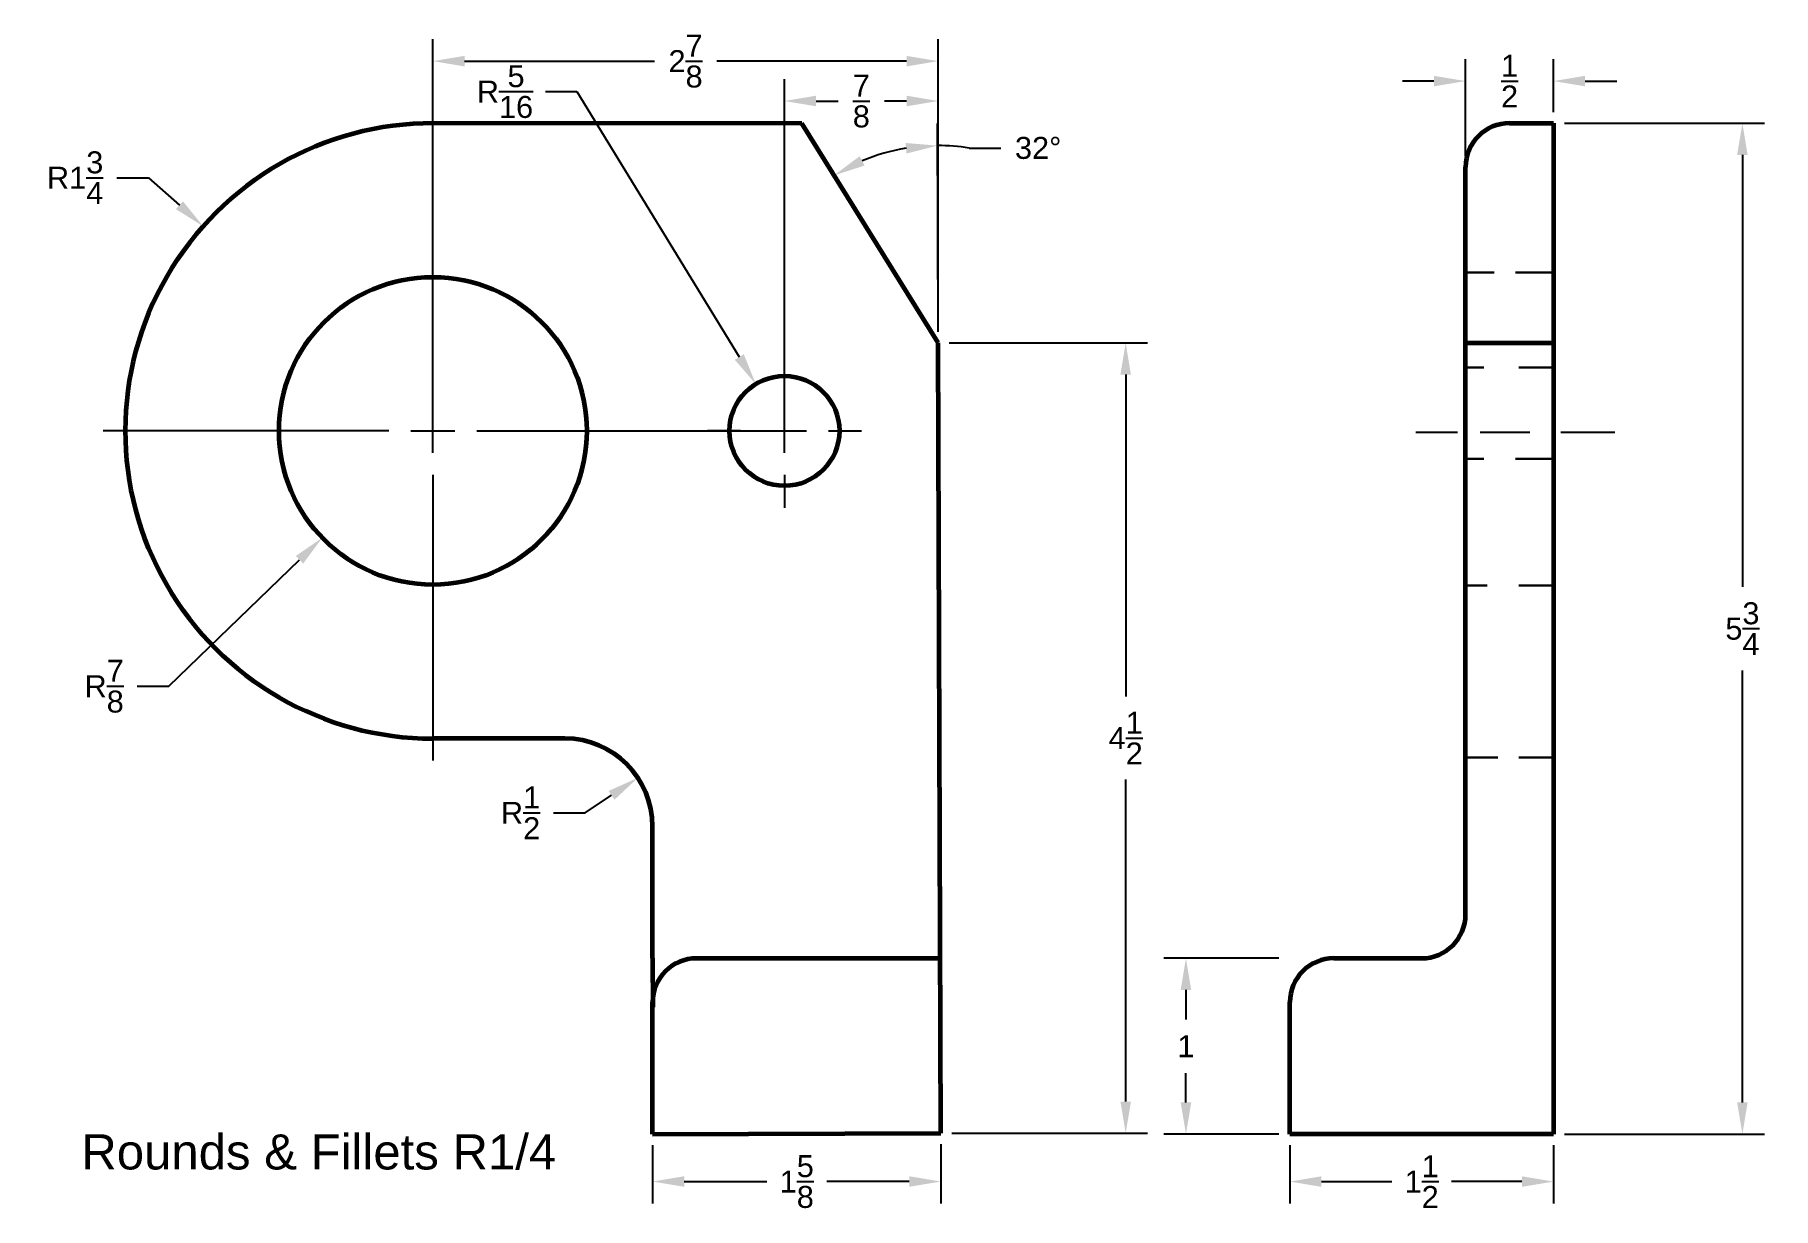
# Model space of a CAD drawing. Header units: inches. Extents: x 0.74 to 10.62, y 1.58 to 8.25.
import ezdxf

# ---------------------------------------------------------------- set-up
doc = ezdxf.new("R2010")
doc.units = ezdxf.units.IN
doc.header["$MEASUREMENT"] = 0
doc.linetypes.add('CENTER', pattern=[2, 1.25, -0.25, 0.25, -0.25])
doc.linetypes.add('HIDDEN', pattern=[0.375, 0.25, -0.125])
doc.layers.add('Center lines', color=1, linetype='CENTER')
doc.layers.add('Dimensions', color=6, linetype='Continuous')
doc.layers.add('Hidden Lines', color=4, linetype='HIDDEN', lineweight=30)
doc.layers.add('Object Lines', color=5, linetype='Continuous', lineweight=60)
doc.styles.get("Standard").update_dxf_attribs({"font": 'ARIAL.TTF'})
doc.dimstyles.new('Mechanical', dxfattribs={"dimtxt": 0.125, "dimasz": 0.18, "dimexe": 0.125, "dimexo": 0.0625, "dimgap": 0.09, "dimtad": 0, "dimtih": 1, "dimtoh": 1, "dimdec": 4, "dimzin": 0, "dimdsep": 46, "dimlunit": 5, "dimtxsty": 'Standard', "dimcen": -0.125, "dimadec": 0, "dimazin": 0, "dimtfac": 1, "dimtdec": 4, "dimtofl": 0, "dimtmove": 0, "dimatfit": 3, "dimfxl": 1, "dimtolj": 1, "dimtzin": 0, "dimarcsym": 0})

# ---------------------------------------------------------------- blocks, each defined once
blk = doc.blocks.new('*D4')
at = {"layer": 'Defpoints', "color": 0}
for p in [(5.875, 8.103), (5.875, 6.5), (3, 6)]:
    blk.add_point(p, dxfattribs=at)
at = {"layer": 'Dimensions', "color": 0, "lineweight": -2}
for p, q in [((3, 6.0625), (3, 8.228)), ((5.875, 6.5625), (5.875, 8.228)), ((3.18, 8.103), (4.2603, 8.103)), ((5.695, 8.103), (4.6147, 8.103))]:
    blk.add_line(p, q, dxfattribs=at)
at = {"layer": 'Dimensions', "color": 0}
for points in [[(3.18, 8.133), (3.18, 8.073), (3, 8.103)], [(5.695, 8.133), (5.695, 8.073), (5.875, 8.103)]]:
    blk.add_solid(points, dxfattribs=at)
at = {"layer": 'Dimensions', "color": 0, "insert": (4.4375, 8.103), "char_height": 0.125, "attachment_point": 5}
blk.add_mtext('\\A1;2{\\H1.000000x;\\S7/8;}', dxfattribs=at)
blk = doc.blocks.new('*D5')
at = {"layer": 'Defpoints', "color": 0}
for p in [(5.875, 7.8763), (5.875, 6.5625), (5, 6)]:
    blk.add_point(p, dxfattribs=at)
at = {"layer": 'Dimensions', "color": 0, "lineweight": -2}
for p, q in [((5, 6.0625), (5, 8.0013)), ((5.875, 6.625), (5.875, 8.0013)), ((5.18, 7.8763), (5.3063, 7.8763)), ((5.695, 7.8763), (5.5687, 7.8763))]:
    blk.add_line(p, q, dxfattribs=at)
at = {"layer": 'Dimensions', "color": 0}
for points in [[(5.18, 7.9063), (5.18, 7.8463), (5, 7.8763)], [(5.695, 7.9063), (5.695, 7.8463), (5.875, 7.8763)]]:
    blk.add_solid(points, dxfattribs=at)
at = {"layer": 'Dimensions', "color": 0, "insert": (5.4375, 7.8763), "char_height": 0.125, "attachment_point": 5}
blk.add_mtext('\\A1;{\\H1.000000x;\\S7/8;}', dxfattribs=at)
blk = doc.blocks.new('*D6')
at = {"layer": 'Defpoints', "color": 0}
for p in [(9.375, 7.9896), (9.375, 7.75), (8.875, 7.5)]:
    blk.add_point(p, dxfattribs=at)
at = {"layer": 'Dimensions', "color": 0, "lineweight": -2}
for p, q in [((8.875, 7.5625), (8.875, 8.1146)), ((9.375, 7.8125), (9.375, 8.1146)), ((8.695, 7.9896), (8.515, 7.9896)), ((9.555, 7.9896), (9.735, 7.9896))]:
    blk.add_line(p, q, dxfattribs=at)
at = {"layer": 'Dimensions', "color": 0}
for points in [[(8.695, 8.0196), (8.695, 7.9596), (8.875, 7.9896)], [(9.555, 8.0196), (9.555, 7.9596), (9.375, 7.9896)]]:
    blk.add_solid(points, dxfattribs=at)
at = {"layer": 'Dimensions', "color": 0, "insert": (9.125, 7.9896), "char_height": 0.125, "attachment_point": 5}
blk.add_mtext('\\A1;{\\H1.000000x;\\S1/2;}', dxfattribs=at)
blk = doc.blocks.new('*D7')
at = {"layer": 'Defpoints', "color": 0}
for p in [(9.375, 7.75), (9.375, 2), (10.4495, 2)]:
    blk.add_point(p, dxfattribs=at)
at = {"layer": 'Dimensions', "color": 0, "lineweight": -2}
for p, q in [((9.4375, 7.75), (10.5745, 7.75)), ((10.4495, 7.57), (10.4495, 5.1133)), ((10.4495, 2.18), (10.4495, 4.6367)), ((9.4375, 2), (10.5745, 2))]:
    blk.add_line(p, q, dxfattribs=at)
at = {"layer": 'Dimensions', "color": 0}
for points in [[(10.4195, 7.57), (10.4795, 7.57), (10.4495, 7.75)], [(10.4195, 2.18), (10.4795, 2.18), (10.4495, 2)]]:
    blk.add_solid(points, dxfattribs=at)
at = {"layer": 'Dimensions', "color": 0, "insert": (10.4495, 4.875), "char_height": 0.125, "attachment_point": 5}
blk.add_mtext('\\A1;5{\\H1.000000x;\\S3/4;}', dxfattribs=at)
blk = doc.blocks.new('*D9')
at = {"layer": 'Defpoints', "color": 0}
for p in [(7.875, 2), (9.375, 2), (9.375, 1.7299)]:
    blk.add_point(p, dxfattribs=at)
at = {"layer": 'Dimensions', "color": 0, "lineweight": -2}
for p, q in [((7.875, 1.9375), (7.875, 1.6049)), ((9.375, 1.9375), (9.375, 1.6049)), ((8.055, 1.7299), (8.4546, 1.7299)), ((9.195, 1.7299), (8.7954, 1.7299))]:
    blk.add_line(p, q, dxfattribs=at)
at = {"layer": 'Dimensions', "color": 0}
for points in [[(8.055, 1.7599), (8.055, 1.6999), (7.875, 1.7299)], [(9.195, 1.7599), (9.195, 1.6999), (9.375, 1.7299)]]:
    blk.add_solid(points, dxfattribs=at)
at = {"layer": 'Dimensions', "color": 0, "insert": (8.625, 1.7299), "char_height": 0.125, "attachment_point": 5}
blk.add_mtext('\\A1;1{\\H1.000000x;\\S1/2;}', dxfattribs=at)
blk = doc.blocks.new('*D10')
at = {"layer": 'Defpoints', "color": 0}
for p in [(4.25, 2), (5.8901, 2.005), (5.8901, 1.7302)]:
    blk.add_point(p, dxfattribs=at)
at = {"layer": 'Dimensions', "color": 0, "lineweight": -2}
for p, q in [((4.25, 1.9375), (4.25, 1.6052)), ((5.8901, 1.9425), (5.8901, 1.6052)), ((4.43, 1.7302), (4.8996, 1.7302)), ((5.7101, 1.7302), (5.2406, 1.7302))]:
    blk.add_line(p, q, dxfattribs=at)
at = {"layer": 'Dimensions', "color": 0}
for points in [[(4.43, 1.7602), (4.43, 1.7002), (4.25, 1.7302)], [(5.7101, 1.7602), (5.7101, 1.7002), (5.8901, 1.7302)]]:
    blk.add_solid(points, dxfattribs=at)
at = {"layer": 'Dimensions', "color": 0, "insert": (5.0701, 1.7302), "char_height": 0.125, "attachment_point": 5}
blk.add_mtext('\\A1;1{\\H1.000000x;\\S5/8;}', dxfattribs=at)
blk = doc.blocks.new('*D11')
at = {"layer": 'Defpoints', "color": 0}
for p in [(5.875, 6.5), (6.9412, 6.5), (5.8901, 2.005)]:
    blk.add_point(p, dxfattribs=at)
at = {"layer": 'Dimensions', "color": 0, "lineweight": -2}
for p, q in [((5.9375, 6.5), (7.0662, 6.5)), ((6.9412, 6.32), (6.9412, 4.4889)), ((6.9412, 2.185), (6.9412, 4.0162)), ((5.9526, 2.005), (7.0662, 2.005))]:
    blk.add_line(p, q, dxfattribs=at)
at = {"layer": 'Dimensions', "color": 0}
for points in [[(6.9112, 6.32), (6.9712, 6.32), (6.9412, 6.5)], [(6.9112, 2.185), (6.9712, 2.185), (6.9412, 2.005)]]:
    blk.add_solid(points, dxfattribs=at)
at = {"layer": 'Dimensions', "color": 0, "insert": (6.9412, 4.2525), "char_height": 0.125, "attachment_point": 5}
blk.add_mtext('\\A1;4{\\H1.000000x;\\S1/2;}', dxfattribs=at)
blk = doc.blocks.new('*D12')
at = {"layer": 'Defpoints', "color": 0}
for p in [(7.2841, 3), (7.875, 3), (7.875, 2)]:
    blk.add_point(p, dxfattribs=at)
at = {"layer": 'Dimensions', "color": 0, "lineweight": -2}
for p, q in [((7.8125, 3), (7.1591, 3)), ((7.2841, 2.82), (7.2841, 2.6528)), ((7.2841, 2.18), (7.2841, 2.3472)), ((7.8125, 2), (7.1591, 2))]:
    blk.add_line(p, q, dxfattribs=at)
at = {"layer": 'Dimensions', "color": 0}
for points in [[(7.2541, 2.82), (7.3141, 2.82), (7.2841, 3)], [(7.2541, 2.18), (7.3141, 2.18), (7.2841, 2)]]:
    blk.add_solid(points, dxfattribs=at)
at = {"layer": 'Dimensions', "color": 0, "insert": (7.2841, 2.5), "char_height": 0.125, "attachment_point": 5}
blk.add_mtext('\\A1;1', dxfattribs=at)
blk = doc.blocks.new('*D13')
at = {"layer": 'Defpoints', "color": 0}
for p in [(1.693, 7.1637), (3, 6)]:
    blk.add_point(p, dxfattribs=at)
at = {"layer": 'Dimensions', "color": 0, "lineweight": -2}
for p, q in [((3, 6.25), (3, 7.875)), ((1.2029, 7.4398), (1.3829, 7.4398)), ((1.3829, 7.4398), (1.5585, 7.2834)), ((3, 5.875), (3, 6.125)), ((2.75, 6), (1.125, 6)), ((2.875, 6), (3.125, 6)), ((3.25, 6), (4.875, 6)), ((3, 5.75), (3, 4.125))]:
    blk.add_line(p, q, dxfattribs=at)
at = {"layer": 'Dimensions', "color": 0}
blk.add_solid([(1.5785, 7.3058), (1.5386, 7.261), (1.693, 7.1637)], dxfattribs=at)
at = {"layer": 'Dimensions', "color": 0, "insert": (0.9649, 7.4398), "char_height": 0.125, "attachment_point": 5}
blk.add_mtext('\\A1;R1{\\H1.000000x;\\S3/4;}', dxfattribs=at)
blk = doc.blocks.new('*D14')
at = {"layer": 'Defpoints', "color": 0}
for p in [(3, 6), (2.3708, 5.3919)]:
    blk.add_point(p, dxfattribs=at)
at = {"layer": 'Dimensions', "color": 0, "lineweight": -2}
for p, q in [((3, 6.25), (3, 7)), ((3, 5.875), (3, 6.125)), ((2.75, 6), (2, 6)), ((2.875, 6), (3.125, 6)), ((3.25, 6), (4, 6)), ((3, 5.75), (3, 5)), ((1.4973, 4.5478), (2.2414, 5.2668)), ((1.3173, 4.5478), (1.4973, 4.5478))]:
    blk.add_line(p, q, dxfattribs=at)
at = {"layer": 'Dimensions', "color": 0}
blk.add_solid([(2.2205, 5.2884), (2.2622, 5.2453), (2.3708, 5.3919)], dxfattribs=at)
at = {"layer": 'Dimensions', "color": 0, "insert": (1.13, 4.5478), "char_height": 0.125, "attachment_point": 5}
blk.add_mtext('\\A1;R{\\H1.000000x;\\S7/8;}', dxfattribs=at)
blk = doc.blocks.new('*D16')
at = {"layer": 'Defpoints', "color": 0}
for p in [(4.837, 6.2666), (5, 6)]:
    blk.add_point(p, dxfattribs=at)
at = {"layer": 'Dimensions', "color": 0, "lineweight": -2}
for p, q in [((3.6399, 7.93), (3.8199, 7.93)), ((3.8199, 7.93), (4.7431, 6.4202)), ((5, 6.25), (5, 6.4375)), ((5, 5.875), (5, 6.125)), ((4.75, 6), (4.5625, 6)), ((4.875, 6), (5.125, 6)), ((5.25, 6), (5.4375, 6)), ((5, 5.75), (5, 5.5625))]:
    blk.add_line(p, q, dxfattribs=at)
at = {"layer": 'Dimensions', "color": 0}
blk.add_solid([(4.7687, 6.4358), (4.7175, 6.4045), (4.837, 6.2666)], dxfattribs=at)
at = {"layer": 'Dimensions', "color": 0, "insert": (3.4101, 7.93), "char_height": 0.125, "attachment_point": 5}
blk.add_mtext('\\A1;R{\\H1.000000x;\\S5/16;}', dxfattribs=at)
blk = doc.blocks.new('*D17')
at = {"layer": 'Defpoints', "color": 0}
for p in [(4.1665, 4.0266), (3.75, 3.75)]:
    blk.add_point(p, dxfattribs=at)
at = {"layer": 'Dimensions', "color": 0, "lineweight": -2}
for p, q in [((3.8666, 3.8274), (4.0166, 3.927)), ((3.6866, 3.8274), (3.8666, 3.8274))]:
    blk.add_line(p, q, dxfattribs=at)
at = {"layer": 'Dimensions', "color": 0}
blk.add_solid([(4, 3.952), (4.0332, 3.902), (4.1665, 4.0266)], dxfattribs=at)
at = {"layer": 'Dimensions', "color": 0, "insert": (3.499, 3.8274), "char_height": 0.125, "attachment_point": 5}
blk.add_mtext('\\A1;R{\\H1.000000x;\\S1/2;}', dxfattribs=at)
blk = doc.blocks.new('*D18')
at = {"layer": 'Defpoints', "color": 0}
for p in [(5.0983, 7.7477), (5.4666, 7.5456), (5.875, 6.5), (5.875, 6.5), (5.8901, 2.005)]:
    blk.add_point(p, dxfattribs=at)
at = {"layer": 'Dimensions', "color": 0, "lineweight": -2}
for p, q in [((5.8748, 6.5625), (5.8708, 7.7475)), ((6.0507, 7.6087), (6.2307, 7.6087))]:
    blk.add_line(p, q, dxfattribs=at)
for start, end in [(80.99572, 90.19309), (99.39046, 112.70549)]:
    blk.add_arc((5.875, 6.5), 1.1225, start, end, dxfattribs=at)
at = {"layer": 'Dimensions', "color": 0}
for points in [[(5.6893, 7.6374), (5.6944, 7.5776), (5.8712, 7.6225)], [(5.4555, 7.5089), (5.4279, 7.5622), (5.2818, 7.453)]]:
    blk.add_solid(points, dxfattribs=at)
at = {"layer": 'Dimensions', "color": 0, "insert": (6.4433, 7.6087), "char_height": 0.125, "attachment_point": 5}
blk.add_mtext('\\A1;32°', dxfattribs=at)

msp = doc.modelspace()

# ---------------------------------------------------------------- linework, layer by layer
at = {"layer": 'Center lines'}
for p, q in [((3, 6.25), (3, 7)), ((5, 6.25), (5, 6.4375)), ((3, 5.875), (3, 6.125)), ((5, 5.875), (5, 6.125)), ((2.75, 6), (2, 6)), ((2.875, 6), (3.125, 6)), ((3.25, 6), (4, 6)), ((4.75, 6), (4.5625, 6)), ((4.875, 6), (5.125, 6)), ((5.25, 6), (5.4375, 6)), ((8.59261, 5.99257), (8.8281, 5.99257)), ((8.95761, 5.99257), (9.2402, 5.99257)), ((9.41681, 5.99257), (9.72295, 5.99257)), ((3, 5.75), (3, 5)), ((5, 5.75), (5, 5.5625))]:
    msp.add_line(p, q, dxfattribs=at)
at = {"layer": 'Hidden Lines'}
for p, q in [((8.87795, 6.9004), (9.03804, 6.9004)), ((9.37823, 6.9004), (9.15811, 6.9004)), ((8.87795, 6.36062), (8.97801, 6.36062)), ((9.37823, 6.36062), (9.17812, 6.36062)), ((8.87795, 5.84084), (8.97801, 5.84084)), ((9.37823, 5.84084), (9.15811, 5.84084)), ((8.87795, 5.12113), (8.99802, 5.12113)), ((9.37823, 5.12113), (9.17812, 5.12113)), ((8.87795, 4.14153), (9.05805, 4.14153)), ((9.37823, 4.14153), (9.17812, 4.14153))]:
    msp.add_line(p, q, dxfattribs=at)
at = {"layer": 'Object Lines'}
for p, q in [((5.0983, 7.74767), (3, 7.75)), ((5.875, 6.5), (5.0983, 7.74767)), ((9.125, 7.75), (9.375, 7.75)), ((9.375, 7.75), (9.375, 2)), ((8.875, 3.25), (8.875, 7.5)), ((5.89015, 2.00501), (5.875, 6.5)), ((8.875, 6.5), (9.375, 6.5)), ((3.75, 4.25), (3, 4.25)), ((4.25, 3.25), (4.25, 3.75)), ((4.25, 3.00099), (4.25, 3.25)), ((4.25, 3.00099), (4.25069, 2.72206)), ((5.89051, 2.99964), (4.5, 2.99964)), ((8.125, 3), (8.625, 3)), ((4.25, 2), (4.25, 2.74964)), ((7.875, 2), (7.875, 2.75)), ((4.25, 2), (5.89015, 2.00501)), ((9.375, 2), (7.875, 2))]:
    msp.add_line(p, q, dxfattribs=at)
for centre, radius in [((3, 6), 0.875), ((5, 6), 0.3125)]:
    msp.add_circle(centre, radius, dxfattribs=at)
for centre, radius, start, end in [((3, 6), 1.75, 89.872982, 270), ((9.125, 7.5), 0.25, 90, 180), ((3.75, 3.75), 0.5, 0, 90), ((8.625, 3.25), 0.25, 270, 0), ((4.5, 2.74964), 0.25, 90, 180), ((8.125, 2.75), 0.25, 90, 180)]:
    msp.add_arc(centre, radius, start, end, dxfattribs=at)

# ---------------------------------------------------------------- texts
at = {"layer": 'Dimensions', "insert": (1, 1.99891), "char_height": 0.2, "attachment_point": 1}
msp.add_mtext_dynamic_manual_height_columns('{\\C7;Rounds & Fillets R1/4}', width=2.6726648, gutter_width=1, heights=[0], dxfattribs=at)

# ---------------------------------------------------------------- dimensions: what is measured, and where the dimension line sits
at = {"layer": 'Dimensions'}
for base, p1, p2, picture, middle in [((5.875, 8.103), (3, 6), (5.875, 6.5), '*D4', (4.4375, 8.103)), ((9.375, 7.98964), (8.875, 7.5), (9.375, 7.75), '*D6', (9.125, 7.98964)), ((5.875, 7.87629), (5, 6), (5.875, 6.5625), '*D5', (5.4375, 7.87629)), ((5.890148, 1.730167), (4.25, 2), (5.890148, 2.005011), '*D10', (5.070074, 1.730167)), ((9.375, 1.72988), (7.875, 2), (9.375, 2), '*D9', (8.625, 1.72988))]:
    dim = msp.add_linear_dim(base=base, p1=p1, p2=p2, dimstyle='Mechanical', dxfattribs=at)
    dim.commit()
    dim.dimension.update_dxf_attribs({"geometry": picture, "text_midpoint": middle})
for center, mpoint, picture, middle in [((5, 6), (4.83698, 6.26661), '*D16', (3.41007, 7.92996)), ((3, 6), (1.69297, 7.16369), '*D13', (0.96487, 7.43979)), ((3, 6), (2.37081, 5.39193), '*D14', (1.12997, 4.54779)), ((3.75, 3.75), (4.16653, 4.02659), '*D17', (3.49904, 3.82744))]:
    dim = msp.add_radius_dim(center=center, mpoint=mpoint, dimstyle='Mechanical', dxfattribs=at)
    dim.commit()
    dim.dimension.update_dxf_attribs({"geometry": picture, "text_midpoint": middle, "dimtype": 164})
dim = msp.add_angular_dim_2l(base=(5.46664, 7.54562), line1=((5.89015, 2.00501), (5.875, 6.5)), line2=((5.875, 6.5), (5.0983, 7.74767)), dimstyle='Mechanical', dxfattribs=at)
dim.commit()
dim.dimension.update_dxf_attribs({"geometry": '*D18', "text_midpoint": (6.44326, 7.6087)})
for base, p1, p2, picture, middle in [((10.44953, 2), (9.375, 7.75), (9.375, 2), '*D7', (10.44953, 4.875)), ((6.94117, 6.5), (5.89015, 2.00501), (5.875, 6.5), '*D11', (6.94117, 4.25251)), ((7.28409, 3), (7.875, 2), (7.875, 3), '*D12', (7.28409, 2.5))]:
    dim = msp.add_linear_dim(base=base, p1=p1, p2=p2, angle=90, dimstyle='Mechanical', dxfattribs=at)
    dim.commit()
    dim.dimension.update_dxf_attribs({"geometry": picture, "text_midpoint": middle})

doc.saveas('drawing.dxf')
